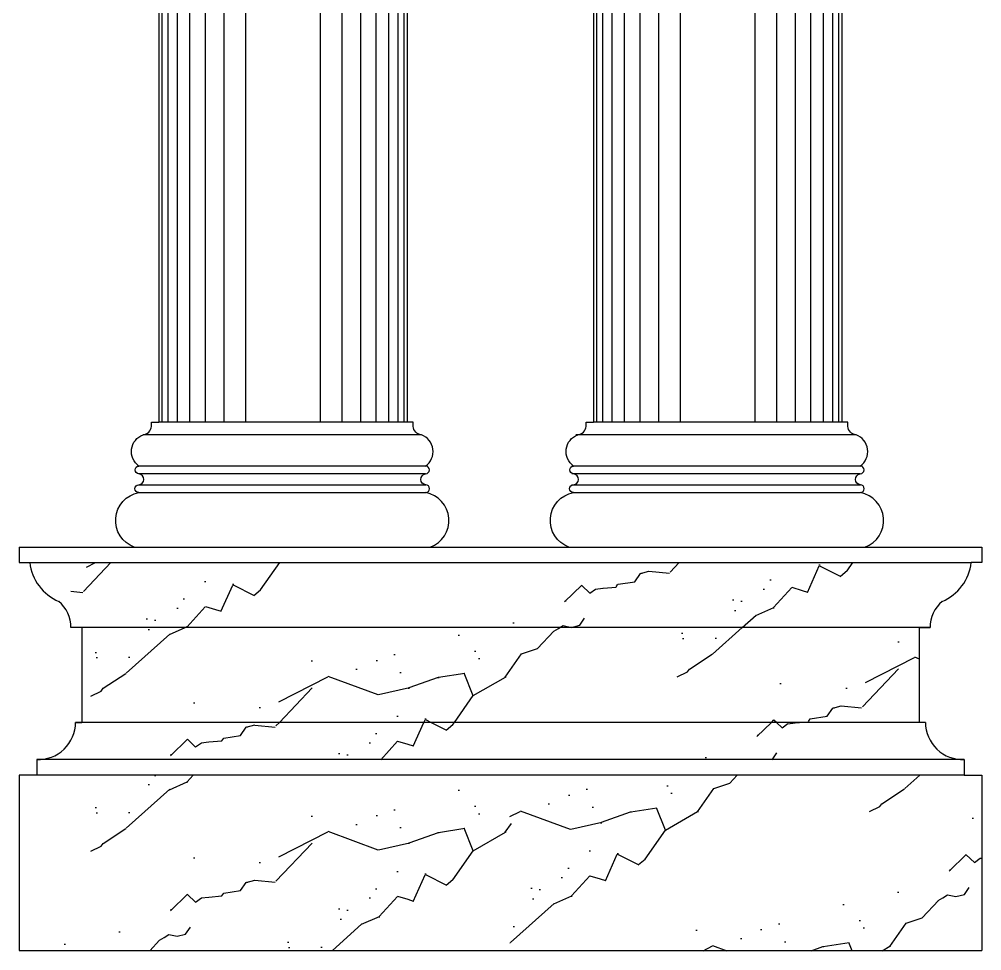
# Model space of a CAD drawing. Header units: millimetres. Extents: x -1550 to 1550, y 0 to 6000.
# Drawn here: x -1550 to 1550, y 0 to 3000 of the extents above; entities that cross this region are included whole.
import ezdxf

# ---------------------------------------------------------------- set-up
doc = ezdxf.new("R2010")
doc.units = ezdxf.units.MM
doc.layers.add('L-07细线', color=8, linetype='Continuous')
pattern_1 = [(6.98721, (8114.24, -180118.21), (1888.99355, 61.67088), [24.2165, -5061.253]), (33.19859, (7797.67, -179942.69), (1920.15029, 1424.21304), [87.2397, -6019.537]), (25.945396, (7758.14, -179967.75), (1269.71459, 495.29469), [37.0643, -7746.4318]), (55, (7791.5, -179951.5), (619.279, -433.6238), [10.8, -1123.2]), (36.56505, (8095.95, -180131.78), (650.4357, 928.9184), [22.7684, -2367.9134]), (136.469234, (8095.95, -180131.78), (-619.27894, 433.62379), [36.4027, -7608.1738]), (44.2157, (8014.4, -180160.37), (3221.02165, 3282.04987), [76.959, -8003.7575]), (27.132996, (7746.698, -179551.025), (5729.2941503, 2910.096992), [177.1423, -37022.742]), (325, (7851, -179421.1), (650.436, 928.9184), [0, -756]), (29.983106, (8370.316, -179532.83), (3189.864912, 1919.507667), [119.181, -12394.8444]), (46.43911, (8352.104, -180067.226), (7092.4789535, 7493.0181302), [169.286, -35380.8024]), (47.874984, (8068.875, -179743.655), (3871.457289, 4210.968334), [87.0724, -18198.127]), (41.75948, (7870.665, -179894.923), (2570.585977, 2353.131452), [188.614, -19615.842]), (325, (7774.4, -179826.9), (650.436, 928.9184), [0, -756]), (325, (7777.4, -179843.8), (650.436, 928.9184), [0, -756]), (325, (7881.9, -179842.8), (650.436, 928.9184), [0, -756]), (325, (7938.6, -179719.5), (650.436, 928.9184), [0, -756]), (24.036243, (8011.36, -179769.306), (1269.714582, 495.294696), [62.9743, -13161.624]), (325, (8067.6, -179745.3), (650.436, 928.9184), [0, -756]), (325, (7965.4, -179723.5), (650.436, 928.9184), [0, -756]), (325, (8037.1, -179684.8), (650.436, 928.9184), [0, -756]), (325, (7944.6, -179753.3), (650.436, 928.9184), [0, -756]), (15.19443, (8259.2, -180068.1), (1269.71462, 495.29463), [28.117, -5876.432]), (55, (8240.6, -180094.64), (619.279, -433.6238), [32.4, -1101.6]), (8.66778, (8186.5, -180102.89), (3158.708183, 556.965472), [54.745, -11441.676]), (55, (8180.3, -180111.7), (619.279, -433.6238), [10.8, -1123.2]), (4.80557, (8138.28, -180115.27), (1888.99355, 61.670907), [42.1754, -8814.6476]), (325, (8090.9, -179989.1), (650.436, 928.9184), [0, -756]), (325, (8261.9, -180067.1), (650.436, 928.9184), [0, -756]), (325, (8261.9, -180067.1), (650.436, 928.9184), [0, -756]), (354.35775, (8286.34, -180060.73), (2508.27251, -371.95293), [66.087, -6873.0703]), (325, (8302.8, -180004.2), (650.436, 928.9184), [0, -756]), (111.30993, (8370.32, -179532.83), (-588.122225, 1796.165963), [77.88, -8099.5103]), (333.130102, (8215.766, -179609.19), (6843.225078, -3407.319412), [76.3675, -15960.8136]), (12.862405, (8064.776, -179529.835), (4428.422807, 1052.260105), [101.9506, -21307.669]), (339.620874, (7904.346, -179470.24), (4366.109356, -1672.824244), [171.142, -17798.771]), (325, (7995.2, -179448), (650.436, 928.9184), [0, -756]), (343.43495, (8127.28, -179679.08), (3127.55144, -805.57672), [34.1526, -7137.893]), (341.69924, (8160.01, -179688.81), (619.27897, -433.62372), [18.7925, -3927.643]), (66.093723, (8177.856, -179694.713), (3314.491795, 7369.676444), [93.548, -19551.5436]), (325, (8126.6, -179599.2), (650.436, 928.9184), [0, -756]), (325, (8216.7, -179607.2), (650.436, 928.9184), [0, -756]), (325, (8058, -179654.9), (650.436, 928.9184), [0, -756]), (325, (8117.6, -179400.3), (650.436, 928.9184), [0, -756]), (325, (8059.9, -179419.2), (650.436, 928.9184), [0, -756]), (9.144903, (8257.81, -179473.827), (3158.708183, 556.965474), [85.2866, -17824.8924]), (19.582945, (8164.17, -179507.14), (1269.714618, 495.294624), [99.392, -20772.9156]), (325, (8259.1, -179473.8), (650.436, 928.9184), [0, -756]), (325, (8136.5, -179458), (650.436, 928.9184), [0, -756]), (325, (8259.1, -179473.8), (650.436, 928.9184), [0, -756]), (325, (8163.3, -179508.7), (650.436, 928.9184), [0, -756]), (40.06858, (8283.89, -179643.7), (2570.58597, 2353.13146), [27.9435, -5840.1943]), (55, (8305.3, -179625.7), (619.279, -433.6238), [113.4, -1020.6]), (15.19443, (8686.95, -179312.86), (1269.71462, 495.29463), [28.117, -5876.432]), (325, (8377.3, -179389.5), (650.436, 928.9184), [0, -756]), (325, (8390.2, -179413.4), (650.436, 928.9184), [0, -756]), (325, (8324.5, -179337.7), (650.436, 928.9184), [0, -756]), (325, (8500.6, -179298), (650.436, 928.9184), [0, -756]), (18.1301, (8526.2, -179398.07), (1269.714625, 495.29463), [54, -11285.9995]), (55, (8473.55, -179473.3), (619.279, -433.6238), [91.8, -1042.2]), (325, (8474.7, -179471.8), (650.436, 928.9184), [0, -756]), (348.19859, (8660.11, -179307.25), (2508.2725, -371.95294), [27.417, -5730.1075]), (31.03751, (8644.92, -179316.4), (1920.15028, 1424.21304), [17.728, -3705.14]), (31.03751, (8629.73, -179325.53), (1920.15028, 1424.21304), [17.728, -3705.14]), (46.869898, (8577.52, -179381.265), (3871.45734, 4210.968301), [76.3675, -15960.8136]), (55, (8714.1, -179305.5), (619.279, -433.6238), [27, -1107]), (325, (8667.7, -179226.9), (650.436, 928.9184), [0, -756])]

msp = doc.modelspace()

# ---------------------------------------------------------------- wipeouts: each hides what was drawn before it
at = {"color": 250, "lineweight": -3}
msp.add_wipeout([(-1549.9, 0.2), (-1549.9, 565.1), (-1493.5, 565.1), (-1493.5, 615.4), (-1485.1, 615.4), (-1462.9, 615.4), (-1421.5, 636.1), (-1385.7, 673.9), (-1368.5, 735.4), (-1348.5, 735.4), (-1348.5, 1041), (-1383.3, 1041), (-1403, 1103.7), (-1422.5, 1125), (-1460.1, 1147.7), (-1486.1, 1174.9), (-1501.7, 1200.5), (-1516.2, 1250), (-1549.9, 1250), (-1549.9, 1300), (-1173.5, 1300), (-1194.2, 1310.6), (-1212.2, 1326.9), (-1225.3, 1347.5), (-1232.5, 1370.5), (-1233.7, 1385.8), (-1233.4, 1393.3), (-1228.5, 1416.2), (-1217.4, 1437.9), (-1201.8, 1455.1), (-1181.7, 1468.1), (-1159.1, 1475.5), (-1167.7, 1479), (-1171.5, 1488), (-1167.6, 1497), (-1159.1, 1500.5), (-1151.4, 1503.1), (-1145, 1510.2), (-1143.1, 1518.3), (-1145.1, 1526.5), (-1150.3, 1532.6), (-1167.6, 1539.9), (-1171, 1548.5), (-1167.6, 1557), (-1158.5, 1561), (-1162.5, 1564), (-1169.9, 1571.5), (-1176.6, 1581.8), (-1181, 1593.4), (-1182.3, 1615.3), (-1173.1, 1639.6), (-1162.4, 1651.5), (-1145, 1661.5), (-1135.7, 1664), (-1126.7, 1670.3), (-1126.7, 1670.3), (-1118.3, 1688.7), (-1118.3, 1702), (-1100, 1702), (-1100, 4899.8), (-1108.6, 4899.8), (-1115.5, 4904.3), (-1117.7, 4912.4), (-1133.6, 4916.8), (-1145.9, 4927), (-1150.1, 4935.8), (-1149.7, 4945.6), (-1145.1, 4953.7), (-1136.7, 4959.2), (-1128.6, 4959.7), (-1128.7, 4960.3), (-1134.9, 4961.4), (-1139.9, 4968.5), (-1146.7, 4996.4), (-1145.6, 5013.4), (-1143.2, 5022.8), (-1143.9, 5029), (-1141.3, 5050.8), (-1133.4, 5058.6), (-1133.4, 5142), (-1133.4, 5143), (-1136.2, 5142.6), (-1139, 5144.9), (-1144.5, 5157.3), (-1145.6, 5170.8), (-1145, 5188.2), (-1142.3, 5200), (-1132.6, 5210.7), (-1132.5, 5411.2), (-1157.9, 5391.9), (-1198.1, 5374.9), (-1214.7, 5371.4), (-1251.4, 5370.4), (-1281.9, 5383.4), (-1324.8, 5414.8), (-1351.8, 5448), (-1375.9, 5503.3), (-1380.5, 5528.5), (-1381.3, 5563), (-1373.5, 5605.1), (-1361.4, 5635.3), (-1330.2, 5679.6), (-1353.9, 5689.2), (-1363.2, 5707.3), (-1365.2, 5725.2), (-1360.5, 5744.3), (-1349.4, 5763.7), (-1326.3, 5780.1), (-1326.7, 5786.8), (-1331.7, 5790.3), (-1330.8, 5790), (-1330.7, 5790.3), (-1320.5, 5787.3), (-1315.5, 5782.7), (-1311.9, 5771.5), (-1314.8, 5761.1), (-1320.5, 5751.9), (-1325.5, 5744.8), (-1326, 5737.6), (-1320.9, 5729.8), (-1315.5, 5727.5), (-1305.1, 5725.3), (-1292.9, 5726.5), (-1275.9, 5731.3), (-1257.4, 5741), (-1242.2, 5749.9), (-1230.1, 5753.4), (-1237.7, 5766.8), (-1237.7, 5766.8), (-1250.4, 5778.2), (-1242.4, 5788.4), (-1234.4, 5798.5), (-1214.1, 5798.5), (-1214.1, 5833.5), (-1237.7, 5833.5), (-1237.7, 5847), (-1251.6, 5873.3), (-1285.7, 5900.2), (-1285.7, 6000.2), (-699.9, 6000.2), (-700.1, 6000.2), (-114.2, 6000.2), (-114.2, 5900.2), (-148.4, 5873.3), (-162.3, 5847), (-162.3, 5833.5), (-185.9, 5833.5), (-185.9, 5798.5), (-165.6, 5798.5), (-157.6, 5788.4), (-149.6, 5778.2), (-162.3, 5766.8), (-162.3, 5766.8), (-169.9, 5753.4), (-157.8, 5749.9), (-142.6, 5741), (-124.1, 5731.3), (-107.1, 5726.5), (-94.9, 5725.3), (-84.5, 5727.5), (-79.1, 5729.8), (-74, 5737.6), (-74.5, 5744.8), (-79.5, 5751.9), (-85.2, 5761.1), (-88.1, 5771.5), (-84.5, 5782.7), (-79.4, 5787.3), (-69.3, 5790.3), (-69.2, 5790), (-68.3, 5790.3), (-73.3, 5786.8), (-73.7, 5780.1), (-50.5, 5763.7), (-39.5, 5744.3), (-34.8, 5725.2), (-36.8, 5707.3), (-46.1, 5689.2), (-69.8, 5679.6), (-38.6, 5635.3), (-26.5, 5605.1), (-18.7, 5563), (-19.5, 5528.5), (-24.1, 5503.3), (-48.1, 5448), (-75.2, 5414.8), (-118.1, 5383.4), (-148.6, 5370.4), (-185.3, 5371.4), (-201.9, 5374.9), (-242.1, 5391.9), (-267.5, 5411.2), (-267.4, 5210.7), (-257.7, 5200), (-255, 5188.2), (-254.4, 5170.8), (-255.5, 5157.3), (-261, 5144.9), (-263.8, 5142.6), (-266.6, 5143), (-266.6, 5142), (-266.6, 5058.6), (-258.7, 5050.8), (-256.1, 5029), (-256.8, 5022.8), (-254.4, 5013.4), (-253.3, 4996.4), (-260.1, 4968.5), (-265.1, 4961.4), (-271.3, 4960.3), (-271.4, 4959.7), (-263.3, 4959.2), (-254.9, 4953.7), (-250.3, 4945.6), (-249.9, 4935.8), (-254.1, 4927), (-266.4, 4916.8), (-282.3, 4912.4), (-284.5, 4904.3), (-291.4, 4899.8), (-300, 4899.8), (-300, 1702), (-275.7, 1702), (-275.7, 1688.7), (-267.2, 1670.3), (-267.2, 1670.3), (-258.3, 1664), (-249, 1661.5), (-231.6, 1651.5), (-220.9, 1639.6), (-211.6, 1615.3), (-213, 1593.4), (-217.4, 1581.8), (-224.1, 1571.5), (-231.5, 1564), (-235.5, 1561), (-226.4, 1557), (-223, 1548.5), (-226.4, 1539.9), (-243.7, 1532.6), (-248.9, 1526.5), (-250.9, 1518.3), (-249, 1510.2), (-242.6, 1503.1), (-234.9, 1500.5), (-226.4, 1497), (-222.5, 1488), (-226.3, 1479), (-234.9, 1475.5), (-212.3, 1468.1), (-192.2, 1455.1), (-176.6, 1437.9), (-165.5, 1416.2), (-160.6, 1393.3), (-160.3, 1385.8), (-161.5, 1370.5), (-168.7, 1347.5), (-181.8, 1326.9), (-199.8, 1310.6), (-220.5, 1300), (0, 1300), (220.5, 1300), (199.8, 1310.6), (181.8, 1326.9), (168.7, 1347.5), (161.5, 1370.5), (160.3, 1385.8), (160.6, 1393.3), (165.5, 1416.2), (176.6, 1437.9), (192.2, 1455.1), (212.3, 1468.1), (234.9, 1475.5), (226.3, 1479), (222.5, 1488), (226.4, 1497), (234.9, 1500.5), (242.6, 1503.1), (249, 1510.2), (250.9, 1518.3), (248.9, 1526.5), (243.7, 1532.6), (226.4, 1539.9), (223, 1548.5), (226.4, 1557), (235.5, 1561), (231.5, 1564), (224.1, 1571.5), (217.4, 1581.8), (213, 1593.4), (211.7, 1615.3), (220.9, 1639.6), (231.6, 1651.5), (249, 1661.5), (258.3, 1664), (267.3, 1670.3), (267.3, 1670.3), (275.7, 1688.7), (275.7, 1702), (300, 1702), (300, 4899.8), (291.4, 4899.8), (284.5, 4904.3), (282.3, 4912.4), (266.4, 4916.8), (254.1, 4927), (249.9, 4935.8), (250.3, 4945.6), (254.9, 4953.7), (263.3, 4959.2), (271.4, 4959.7), (271.3, 4960.3), (265.1, 4961.4), (260.1, 4968.5), (253.3, 4996.4), (254.4, 5013.4), (256.8, 5022.8), (256.1, 5029), (258.7, 5050.8), (266.6, 5058.6), (266.6, 5142), (266.6, 5143), (263.8, 5142.6), (261, 5144.9), (255.5, 5157.3), (254.4, 5170.8), (255, 5188.2), (257.7, 5200), (267.4, 5210.7), (267.5, 5411.2), (242.1, 5391.9), (201.9, 5374.9), (185.3, 5371.4), (148.6, 5370.4), (118.1, 5383.4), (75.2, 5414.8), (48.2, 5448), (24.1, 5503.3), (19.5, 5528.5), (18.7, 5563), (26.5, 5605.1), (38.6, 5635.3), (69.8, 5679.6), (46.1, 5689.2), (36.8, 5707.3), (34.8, 5725.2), (39.5, 5744.3), (50.6, 5763.7), (73.7, 5780.1), (73.3, 5786.8), (68.3, 5790.3), (69.2, 5790), (69.3, 5790.3), (79.5, 5787.3), (84.5, 5782.7), (88.1, 5771.5), (85.2, 5761.1), (79.5, 5751.9), (74.5, 5744.8), (74, 5737.6), (79.1, 5729.8), (84.5, 5727.5), (94.9, 5725.3), (107.1, 5726.5), (124.1, 5731.3), (142.6, 5741), (157.8, 5749.9), (169.9, 5753.4), (162.3, 5766.8), (162.3, 5766.8), (149.6, 5778.2), (157.6, 5788.4), (165.6, 5798.5), (185.9, 5798.5), (185.9, 5833.5), (162.3, 5833.5), (162.3, 5847), (148.4, 5873.3), (114.3, 5900.2), (114.3, 6000.2), (700.1, 6000.2), (699.9, 6000.2), (1285.8, 6000.2), (1285.8, 5900.2), (1251.6, 5873.3), (1237.7, 5847), (1237.7, 5833.5), (1214.1, 5833.5), (1214.1, 5798.5), (1234.4, 5798.5), (1242.4, 5788.4), (1250.4, 5778.2), (1237.7, 5766.8), (1237.7, 5766.8), (1230.1, 5753.4), (1242.2, 5749.9), (1257.4, 5741), (1275.9, 5731.3), (1292.9, 5726.5), (1305.1, 5725.3), (1315.5, 5727.5), (1320.9, 5729.8), (1326, 5737.6), (1325.5, 5744.8), (1320.5, 5751.9), (1314.8, 5761.1), (1311.9, 5771.5), (1315.5, 5782.7), (1320.6, 5787.3), (1330.7, 5790.3), (1330.8, 5790), (1331.7, 5790.3), (1326.7, 5786.8), (1326.3, 5780.1), (1349.5, 5763.7), (1360.5, 5744.3), (1365.2, 5725.2), (1363.2, 5707.3), (1353.9, 5689.2), (1330.2, 5679.6), (1361.4, 5635.3), (1373.5, 5605.1), (1381.3, 5563), (1380.5, 5528.5), (1375.9, 5503.3), (1351.9, 5448), (1324.8, 5414.8), (1281.9, 5383.4), (1251.4, 5370.4), (1214.7, 5371.4), (1198.1, 5374.9), (1157.9, 5391.9), (1132.5, 5411.2), (1132.6, 5210.7), (1142.3, 5200), (1145, 5188.2), (1145.6, 5170.8), (1144.5, 5157.3), (1139, 5144.9), (1136.2, 5142.6), (1133.4, 5143), (1133.4, 5142), (1133.4, 5058.6), (1141.3, 5050.8), (1143.9, 5029), (1143.2, 5022.8), (1145.6, 5013.4), (1146.7, 4996.4), (1139.9, 4968.5), (1134.9, 4961.4), (1128.7, 4960.3), (1128.6, 4959.7), (1136.7, 4959.2), (1145.1, 4953.7), (1149.7, 4945.6), (1150.1, 4935.8), (1145.9, 4927), (1133.6, 4916.8), (1117.7, 4912.4), (1115.5, 4904.3), (1108.6, 4899.8), (1100, 4899.8), (1100, 1702), (1118.3, 1702), (1118.3, 1688.7), (1126.8, 1670.3), (1126.8, 1670.3), (1135.7, 1664), (1145, 1661.5), (1162.4, 1651.5), (1173.1, 1639.6), (1182.4, 1615.3), (1181, 1593.4), (1176.6, 1581.8), (1169.9, 1571.5), (1162.5, 1564), (1158.5, 1561), (1167.6, 1557), (1171, 1548.5), (1167.6, 1539.9), (1150.3, 1532.6), (1145.1, 1526.5), (1143.1, 1518.3), (1145, 1510.2), (1151.4, 1503.1), (1159.1, 1500.5), (1167.6, 1497), (1171.5, 1488), (1167.7, 1479), (1159.1, 1475.5), (1181.7, 1468.1), (1201.8, 1455.1), (1217.4, 1437.9), (1228.5, 1416.2), (1233.4, 1393.3), (1233.7, 1385.8), (1232.5, 1370.5), (1225.3, 1347.5), (1212.2, 1326.9), (1194.2, 1310.6), (1173.5, 1300), (1549.9, 1300), (1549.9, 1250), (1516.2, 1250), (1501.7, 1200.5), (1486.1, 1174.9), (1460.1, 1147.7), (1422.5, 1125), (1403, 1103.7), (1383.3, 1041), (1348.5, 1041), (1348.5, 735.4), (1368.5, 735.4), (1385.7, 673.9), (1421.5, 636.1), (1462.9, 615.4), (1485.1, 615.4), (1493.5, 615.4), (1493.5, 565.1), (1549.9, 565.1), (1550.1, 0.2)], dxfattribs=at)

# ---------------------------------------------------------------- next in the draw order: hatches: boundary and pattern name
at = {"layer": 'L-07细线'}
h = msp.add_hatch(dxfattribs=at)
h.set_pattern_fill('大理石', color=256, scale=120, angle=325, style=0)
h.set_pattern_definition(pattern_1)
h.paths.add_polyline_path([(-1383.3, 1040.7), (-1383.3, 1249.8), (1361.3, 1249.8), (1361.3, 1040.7)])
h = msp.add_hatch(dxfattribs=at)
h.set_pattern_fill('大理石', color=256, scale=120, angle=325, style=0)
h.set_pattern_definition(pattern_1)
h.paths.add_polyline_path([(-1348.5, 1040.8), (-1348.5, 735.2), (1348.7, 735.2), (1348.7, 1040.8)])
h = msp.add_hatch(dxfattribs=at)
h.set_pattern_fill('大理石', color=256, scale=120, angle=325, style=0)
h.set_pattern_definition([(6.98721, (8114.24, -180118.21), (1888.99355, 61.67088), [24.2165, -5061.253]), (33.19859, (7797.67, -179942.69), (1920.15029, 1424.21304), [87.2397, -6019.537]), (25.945396, (7758.14, -179967.75), (1269.71459, 495.29469), [37.0643, -7746.4318]), (55, (7791.5, -179951.5), (619.279, -433.6238), [10.8, -1123.2]), (36.56505, (8095.95, -180131.78), (650.4357, 928.9184), [22.7684, -2367.9134]), (136.469234, (8095.95, -180131.78), (-619.27894, 433.62379), [36.4027, -7608.1738]), (44.2157, (8014.4, -180160.37), (3221.02165, 3282.04987), [76.959, -8003.7575]), (27.132996, (7746.698, -179551.025), (5729.2941503, 2910.096992), [177.1423, -37022.742]), (325, (7851, -179421.1), (650.436, 928.9184), [0, -756]), (29.983106, (8370.316, -179532.83), (3189.864912, 1919.507667), [119.181, -12394.8444]), (46.43911, (8352.104, -180067.226), (7092.4789535, 7493.0181302), [169.286, -35380.8024]), (47.874984, (8068.875, -179743.655), (3871.457289, 4210.968334), [87.0724, -18198.127]), (41.75948, (7870.665, -179894.923), (2570.585977, 2353.131452), [188.614, -19615.842]), (325, (7774.4, -179826.9), (650.436, 928.9184), [0, -756]), (325, (7777.4, -179843.8), (650.436, 928.9184), [0, -756]), (325, (7881.9, -179842.8), (650.436, 928.9184), [0, -756]), (325, (7938.6, -179719.5), (650.436, 928.9184), [0, -756]), (24.036243, (8011.36, -179769.306), (1269.714582, 495.294696), [62.9743, -13161.624]), (325, (8067.6, -179745.3), (650.436, 928.9184), [0, -756]), (325, (7965.4, -179723.5), (650.436, 928.9184), [0, -756]), (325, (8037.1, -179684.8), (650.436, 928.9184), [0, -756]), (325, (7944.6, -179753.3), (650.436, 928.9184), [0, -756]), (15.19443, (8259.2, -180068.1), (1269.71462, 495.29463), [28.117, -5876.432]), (55, (8240.6, -180094.64), (619.279, -433.6238), [32.4, -1101.6]), (8.66778, (8186.5, -180102.89), (3158.708183, 556.965472), [54.745, -11441.676]), (55, (8180.3, -180111.7), (619.279, -433.6238), [10.8, -1123.2]), (4.80557, (8138.28, -180115.27), (1888.99355, 61.67091), [42.1754, -8814.6476]), (325, (8090.9, -179989.1), (650.436, 928.9184), [0, -756]), (325, (8261.9, -180067.1), (650.436, 928.9184), [0, -756]), (325, (8261.9, -180067.1), (650.436, 928.9184), [0, -756]), (354.35775, (8286.34, -180060.73), (2508.27251, -371.95293), [66.087, -6873.0703]), (325, (8302.8, -180004.2), (650.436, 928.9184), [0, -756]), (111.30993, (8370.32, -179532.83), (-588.122225, 1796.165963), [77.88, -8099.5103]), (333.130102, (8215.766, -179609.19), (6843.225078, -3407.319412), [76.3675, -15960.8136]), (12.862405, (8064.776, -179529.835), (4428.422807, 1052.260105), [101.9506, -21307.669]), (339.620874, (7904.346, -179470.24), (4366.109356, -1672.824244), [171.142, -17798.771]), (325, (7995.2, -179448), (650.436, 928.9184), [0, -756]), (343.43495, (8127.28, -179679.08), (3127.55144, -805.57672), [34.1526, -7137.893]), (341.69924, (8160.01, -179688.81), (619.27897, -433.62372), [18.7925, -3927.643]), (66.093723, (8177.856, -179694.713), (3314.491795, 7369.676444), [93.548, -19551.5436]), (325, (8126.6, -179599.2), (650.436, 928.9184), [0, -756]), (325, (8216.7, -179607.2), (650.436, 928.9184), [0, -756]), (325, (8058, -179654.9), (650.436, 928.9184), [0, -756]), (325, (8117.6, -179400.3), (650.436, 928.9184), [0, -756]), (325, (8059.9, -179419.2), (650.436, 928.9184), [0, -756]), (9.144903, (8257.81, -179473.827), (3158.708183, 556.965474), [85.2866, -17824.8924]), (19.582945, (8164.17, -179507.14), (1269.714618, 495.294624), [99.392, -20772.9156]), (325, (8259.1, -179473.8), (650.436, 928.9184), [0, -756]), (325, (8136.5, -179458), (650.436, 928.9184), [0, -756]), (325, (8259.1, -179473.8), (650.436, 928.9184), [0, -756]), (325, (8163.3, -179508.7), (650.436, 928.9184), [0, -756]), (40.06858, (8283.89, -179643.7), (2570.58597, 2353.13146), [27.9435, -5840.1943]), (55, (8305.3, -179625.7), (619.279, -433.6238), [113.4, -1020.6]), (15.19443, (8686.95, -179312.86), (1269.71462, 495.29463), [28.117, -5876.432]), (325, (8377.3, -179389.5), (650.436, 928.9184), [0, -756]), (325, (8390.2, -179413.4), (650.436, 928.9184), [0, -756]), (325, (8324.5, -179337.7), (650.436, 928.9184), [0, -756]), (325, (8500.6, -179298), (650.436, 928.9184), [0, -756]), (18.1301, (8526.2, -179398.07), (1269.714625, 495.29463), [54, -11285.9995]), (55, (8473.55, -179473.3), (619.279, -433.6238), [91.8, -1042.2]), (325, (8474.7, -179471.8), (650.436, 928.9184), [0, -756]), (348.19859, (8660.11, -179307.25), (2508.2725, -371.95294), [27.417, -5730.1075]), (31.03751, (8644.92, -179316.4), (1920.15028, 1424.21304), [17.728, -3705.14]), (31.03751, (8629.73, -179325.53), (1920.15028, 1424.21304), [17.728, -3705.14]), (46.869898, (8577.52, -179381.265), (3871.45734, 4210.968301), [76.3675, -15960.8136]), (55, (8714.1, -179305.5), (619.279, -433.6238), [27, -1107]), (325, (8667.7, -179226.9), (650.436, 928.9184), [0, -756])])
h.paths.add_polyline_path([(-1368.5, 735.2), (-1368.5, 615.2), (1355.9, 615.2), (1355.9, 735.2)])
h = msp.add_hatch(dxfattribs=at)
h.set_pattern_fill('大理石', color=256, scale=120, angle=325, style=0)
h.set_pattern_definition([(6.98721, (8114.24, -180617.98), (1888.99355, 61.67088), [24.2165, -5061.253]), (33.19859, (7797.67, -180442.46), (1920.15029, 1424.21304), [87.2397, -6019.537]), (25.945396, (7758.14, -180467.52), (1269.71459, 495.29469), [37.0643, -7746.4318]), (55, (7791.5, -180451.3), (619.279, -433.6238), [10.8, -1123.2]), (36.56505, (8095.95, -180631.54), (650.4357, 928.9184), [22.7684, -2367.9134]), (136.469234, (8095.95, -180631.54), (-619.27894, 433.62379), [36.4027, -7608.1738]), (44.2157, (8014.4, -180660.14), (3221.02165, 3282.04987), [76.959, -8003.7575]), (27.132996, (7746.698, -180050.792), (5729.2941503, 2910.096992), [177.1423, -37022.742]), (325, (7851, -179920.8), (650.436, 928.9184), [0, -756]), (29.983106, (8370.316, -180032.59), (3189.864912, 1919.507667), [119.181, -12394.8444]), (46.43911, (8352.104, -180566.992), (7092.4789535, 7493.0181302), [169.286, -35380.8024]), (47.874984, (8068.875, -180243.42), (3871.457289, 4210.968334), [87.0724, -18198.127]), (41.75948, (7870.665, -180394.69), (2570.585977, 2353.131452), [188.614, -19615.842]), (325, (7774.4, -180326.6), (650.436, 928.9184), [0, -756]), (325, (7777.4, -180343.5), (650.436, 928.9184), [0, -756]), (325, (7881.9, -180342.6), (650.436, 928.9184), [0, -756]), (325, (7938.6, -180219.3), (650.436, 928.9184), [0, -756]), (24.036243, (8011.36, -180269.07), (1269.714582, 495.294696), [62.9743, -13161.624]), (325, (8067.6, -180245.1), (650.436, 928.9184), [0, -756]), (325, (7965.4, -180223.3), (650.436, 928.9184), [0, -756]), (325, (8037.1, -180184.5), (650.436, 928.9184), [0, -756]), (325, (7944.6, -180253.1), (650.436, 928.9184), [0, -756]), (15.19443, (8259.2, -180567.86), (1269.71462, 495.29463), [28.117, -5876.432]), (55, (8240.6, -180594.4), (619.279, -433.6238), [32.4, -1101.6]), (8.66778, (8186.5, -180602.655), (3158.708183, 556.965472), [54.745, -11441.676]), (55, (8180.3, -180611.5), (619.279, -433.6238), [10.8, -1123.2]), (4.80557, (8138.28, -180615.03), (1888.99355, 61.670907), [42.1754, -8814.6476]), (325, (8090.9, -180488.9), (650.436, 928.9184), [0, -756]), (325, (8261.9, -180566.9), (650.436, 928.9184), [0, -756]), (325, (8261.9, -180566.9), (650.436, 928.9184), [0, -756]), (354.35775, (8286.34, -180560.5), (2508.27251, -371.95293), [66.087, -6873.0703]), (325, (8302.8, -180503.9), (650.436, 928.9184), [0, -756]), (111.30993, (8370.32, -180032.59), (-588.122225, 1796.165963), [77.88, -8099.5103]), (333.130102, (8215.766, -180108.957), (6843.225078, -3407.319412), [76.3675, -15960.8136]), (12.862405, (8064.776, -180029.6), (4428.422807, 1052.260105), [101.9506, -21307.669]), (339.620874, (7904.346, -179970.005), (4366.109356, -1672.824244), [171.142, -17798.771]), (325, (7995.2, -179947.8), (650.436, 928.9184), [0, -756]), (343.43495, (8127.28, -180178.84), (3127.55144, -805.57672), [34.1526, -7137.893]), (341.69924, (8160.01, -180188.58), (619.27897, -433.62372), [18.7925, -3927.643]), (66.093723, (8177.856, -180194.48), (3314.491795, 7369.676444), [93.548, -19551.5436]), (325, (8126.6, -180099), (650.436, 928.9184), [0, -756]), (325, (8216.7, -180107), (650.436, 928.9184), [0, -756]), (325, (8058, -180154.7), (650.436, 928.9184), [0, -756]), (325, (8117.6, -179900.1), (650.436, 928.9184), [0, -756]), (325, (8059.9, -179919), (650.436, 928.9184), [0, -756]), (9.144903, (8257.81, -179973.593), (3158.708183, 556.965474), [85.2866, -17824.8924]), (19.582945, (8164.17, -180006.906), (1269.714618, 495.294624), [99.392, -20772.9156]), (325, (8259.1, -179973.6), (650.436, 928.9184), [0, -756]), (325, (8136.5, -179957.8), (650.436, 928.9184), [0, -756]), (325, (8259.1, -179973.6), (650.436, 928.9184), [0, -756]), (325, (8163.3, -180008.4), (650.436, 928.9184), [0, -756]), (40.06858, (8283.89, -180143.47), (2570.58597, 2353.13146), [27.9435, -5840.1943]), (55, (8305.3, -180125.5), (619.279, -433.6238), [113.4, -1020.6]), (15.19443, (8686.95, -179812.62), (1269.71462, 495.29463), [28.117, -5876.432]), (325, (8377.3, -179889.2), (650.436, 928.9184), [0, -756]), (325, (8390.2, -179913.1), (650.436, 928.9184), [0, -756]), (325, (8324.5, -179837.5), (650.436, 928.9184), [0, -756]), (325, (8500.6, -179797.8), (650.436, 928.9184), [0, -756]), (18.1301, (8526.2, -179897.835), (1269.714625, 495.29463), [54, -11285.9995]), (55, (8473.55, -179973), (619.279, -433.6238), [91.8, -1042.2]), (325, (8474.7, -179971.6), (650.436, 928.9184), [0, -756]), (348.19859, (8660.11, -179807.02), (2508.2725, -371.95294), [27.417, -5730.1075]), (31.03751, (8644.92, -179816.16), (1920.15028, 1424.21304), [17.728, -3705.14]), (31.03751, (8629.73, -179825.3), (1920.15028, 1424.21304), [17.728, -3705.14]), (46.869898, (8577.52, -179881.03), (3871.45734, 4210.968301), [76.3675, -15960.8136]), (55, (8714.1, -179805.26), (619.279, -433.6238), [27, -1107]), (325, (8667.7, -179726.7), (650.436, 928.9184), [0, -756])])
h.paths.add_polyline_path([(35.2, 0), (35.2, 564.9), (-1549.9, 564.9), (-1549.9, 0)])
h = msp.add_hatch(dxfattribs=at)
h.set_pattern_fill('大理石', color=256, scale=120, angle=325, style=0)
h.set_pattern_definition(pattern_1)
h.paths.add_polyline_path([(30.2, -0.2), (30.2, 564.9), (1550.1, 564.9), (1550.1, -0.2)])

# ---------------------------------------------------------------- next in the draw order: linework, layer by layer
for p, q in [((-1099.8, 1702), (-1099.8, 4899.8)), ((-299.8, 1702), (-299.8, 4899.8)), ((300.2, 1702), (300.2, 4899.8)), ((1100.2, 1702), (1100.2, 4899.8)), ((-1549.9, 1300), (1550.1, 1300)), ((-1549.9, 1300), (-1549.9, 1250)), ((1550.1, 1300), (1550.1, 1250)), ((-1549.9, 1250), (-1516.2, 1250)), ((1550.1, 1250), (1516.4, 1250)), ((-1383.3, 1041), (-1383.3, 1041)), ((-1348.5, 1041), (-1383.3, 1041)), ((-1348.5, 1041), (-1348.5, 735.4)), ((1348.7, 1041), (1383.5, 1041)), ((1348.7, 1041), (1348.7, 735.4)), ((1383.5, 1041), (1383.5, 1041)), ((-1368.5, 735.4), (-1348.5, 735.4)), ((1368.7, 735.4), (1348.7, 735.4)), ((-1493.5, 615.4), (-1493.5, 565.1)), ((1493.7, 615.4), (1493.7, 565.1)), ((-1549.9, 565.1), (-1549.9, 0.2)), ((-1493.5, 565.1), (-1549.9, 565.1)), ((-1493.5, 565.1), (-1493.5, 565.1)), ((1493.7, 565.1), (1550.1, 565.1)), ((1493.7, 565.1), (1493.7, 565.1)), ((1550.1, 565.1), (1550.1, 0.2)), ((-1549.9, 0.2), (1550.1, 0.2))]:
    msp.add_line(p, q)
for points in [[(-1179.3, 1300, -0.765517), (-1164.9, 1475.5, -0.994942), (-1164.9, 1500.5, 0.884398), (-1164.3, 1536, -1), (-1164.3, 1561, -0.608964), (-1150.8, 1661.5, 0.359939), (-1124.1, 1688.7), (-1124.1, 1702), (-1100, 1702)], [(-226.3, 1300, 0.765517), (-240.7, 1475.5, 0.994942), (-240.7, 1500.5, -0.884398), (-241.3, 1536, 1), (-241.3, 1561, 0.608964), (-254.8, 1661.5, -0.359939), (-281.5, 1688.7), (-281.5, 1702), (-299.9, 1702)], [(220.7, 1300, -0.765517), (235.1, 1475.5, -0.994942), (235.1, 1500.5, 0.884398), (235.7, 1536, -1), (235.7, 1561, -0.608964), (249.2, 1661.5, 0.359939), (275.9, 1688.7), (275.9, 1702), (300, 1702)], [(1173.7, 1300, 0.765517), (1159.3, 1475.5, 0.994942), (1159.3, 1500.5, -0.884398), (1158.7, 1536, 1), (1158.7, 1561, 0.608964), (1145.2, 1661.5, -0.359939), (1118.5, 1688.7), (1118.5, 1702), (1100.1, 1702)]]:
    msp.add_lwpolyline(points, format="xyb")
for points in [[(-299.9, 1702), (-1100, 1702)], [(1100.1, 1702), (300, 1702)]]:
    msp.add_lwpolyline(points)
for centre, radius, start, end in [((-1361.1, 1268.6), 156.3, 186.8699, 246.8699), ((1361.3, 1268.6), 156.3, 293.1301, 353.1464), ((-1492.9, 1041), 109.6, 359.9884, 50.0379), ((1493.1, 1041), 109.6, 129.9621, 180.0116), ((-1489.3, 736.1), 120.8, 268.0151, 359.6469), ((1489.5, 736.1), 120.8, 180.3531, 271.9849)]:
    msp.add_arc(centre, radius, start, end)
for p, q in [((-1090, 1702), (-1090, 4899.8)), ((-1070, 1702), (-1070, 4899.8)), ((-1040, 1702), (-1040, 4899.8)), ((-1000, 1702), (-1000, 4899.8)), ((-950, 1702), (-950, 4899.8)), ((-890, 1702), (-890, 4899.8)), ((-820, 1702), (-820, 4899.8)), ((-579.9, 1702), (-579.9, 4899.8)), ((-509.9, 1702), (-509.9, 4899.8)), ((-449.9, 1702), (-449.9, 4899.8)), ((-399.9, 1702), (-399.9, 4899.8)), ((-359.9, 1702), (-359.9, 4899.8)), ((-329.9, 1702), (-329.9, 4899.8)), ((-309.9, 1702), (-309.9, 4899.8)), ((310, 1702), (310, 4899.8)), ((330, 1702), (330, 4899.8)), ((360, 1702), (360, 4899.8)), ((400, 1702), (400, 4899.8)), ((450, 1702), (450, 4899.8)), ((510, 1702), (510, 4899.8)), ((580, 1702), (580, 4899.8)), ((820.1, 1702), (820.1, 4899.8)), ((890.1, 1702), (890.1, 4899.8)), ((950.1, 1702), (950.1, 4899.8)), ((1000.1, 1702), (1000.1, 4899.8)), ((1040.1, 1702), (1040.1, 4899.8)), ((1070.1, 1702), (1070.1, 4899.8)), ((1090.1, 1702), (1090.1, 4899.8)), ((-254.8, 1661.5), (-1150.8, 1661.5)), ((1145.2, 1661.5), (243.2, 1661.5)), ((-241.3, 1561), (-1164.3, 1561)), ((1158.7, 1561), (229.7, 1561)), ((-241.3, 1536), (-1164.3, 1536)), ((1158.7, 1536), (229.7, 1536)), ((-1164.9, 1500.5), (-240.7, 1500.5)), ((229.1, 1500.5), (1159.3, 1500.5)), ((-1164.9, 1475.5), (-240.7, 1475.5)), ((229.1, 1475.5), (1159.3, 1475.5)), ((-1516.2, 1250), (1516.4, 1250)), ((1383.5, 1041), (-1383.3, 1041)), ((1368.7, 735.4), (-1368.5, 735.4)), ((1493.7, 615.4), (-1493.5, 615.4)), ((1493.7, 565.1), (-1493.5, 565.1))]:
    msp.add_line(p, q, dxfattribs=at)

doc.saveas('drawing.dxf')
